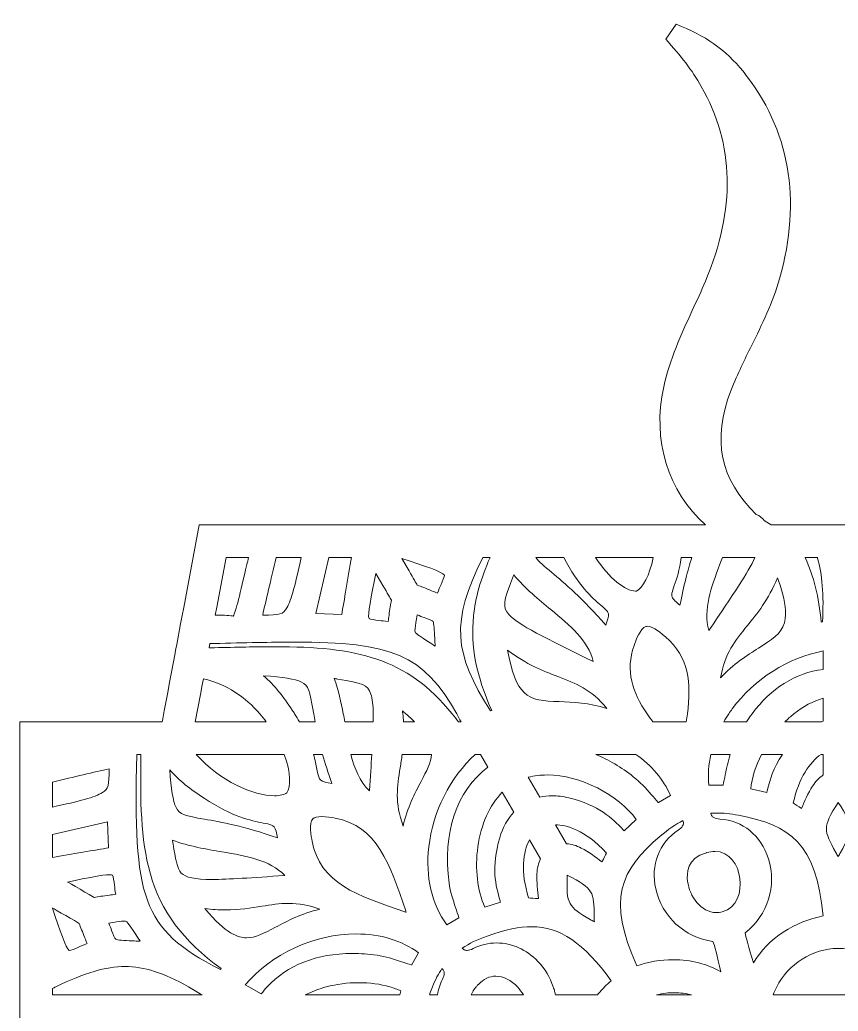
# Model space of a CAD drawing. Extents: x 80 to 1066, y -1043 to 43.
# Drawn here: x 744.9 to 904.4, y -150.4 to 42.8 of the extents above; entities that cross this region are included whole.
import ezdxf

# ---------------------------------------------------------------- set-up
doc = ezdxf.new("R2010")
doc.units = 0
doc.header["$MEASUREMENT"] = 0
doc.layers.add('Layer 1', color=7, linetype='Continuous', lineweight=0)

msp = doc.modelspace()

# ---------------------------------------------------------------- linework, layer by layer
at = {"layer": 'Layer 1'}
for points, knots in [([(1037.64, -94), (1037.64, -94), (1037.41, -92.59), (1037.41, -92.59), (1037.41, -92.59), (1036.56, -87.61), (1036.56, -87.61), (1036.56, -87.61), (1036.43, -86.88), (1036.43, -86.88), (1036.43, -86.88), (1035.02, -78.65), (1035.02, -78.65), (1035.02, -78.65), (1034.97, -78.35), (1034.97, -78.35), (1034.97, -78.35), (1034.37, -74.86), (1034.37, -74.86), (1034.37, -74.86), (1034.1, -73.29), (1034.1, -73.29), (1034.1, -73.29), (1034.1, -73.27), (1034.1, -73.27), (1034.1, -73.27), (1033.83, -71.7), (1033.83, -71.7), (1033.83, -71.7), (1031.07, -55.62), (1031.07, -55.62), (1031.07, -55.62), (938.54, -55.62), (938.54, -55.62), (931.26, -50.6), (929.44, -44.43), (929, -41.81), (928.95, -41.4), (928.9, -41.01), (928.85, -40.61), (928.85, -40.61), (928.85, -40.55), (928.85, -40.55), (928.7, -39.42), (928.54, -38.15), (928.68, -36.99), (929.2, -33.3), (930.32, -29.68), (932.12, -25.92), (932.89, -24.28), (933.68, -22.65), (934.46, -21.02), (935.26, -19.36), (936.06, -17.71), (936.85, -16.04), (943.64, -1.61), (944.02, 12.25), (937.97, 25.18), (934.38, 32.86), (928.56, 38.44), (920.67, 41.76), (920.67, 41.76), (918.1, 42.84), (918.1, 42.84), (918.1, 42.84), (918.14, 40.05), (918.14, 40.05), (918.16, 38.49), (919.03, 37.7), (919.5, 37.26), (919.56, 37.21), (919.62, 37.16), (919.67, 37.11), (929.55, 25.75), (932.25, 13), (927.93, -1.88), (926.79, -5.8), (925, -9.62), (923.29, -13.3), (922.3, -15.41), (921.28, -17.59), (920.37, -19.8), (917.8, -26.07), (915.23, -34.44), (918.1, -43.57), (919.66, -48.57), (922.19, -52.61), (925.63, -55.62), (925.63, -55.62), (891.38, -55.62), (891.38, -55.62), (891.38, -55.62), (890.22, -54.89), (890.22, -54.89), (890.17, -54.85), (890.12, -54.83), (890.07, -54.79), (889.67, -54.32), (889.17, -53.85), (888.48, -53.55), (881.42, -46.8), (879.8, -38.92), (883.53, -29.47), (884.24, -27.68), (884.9, -26.15), (885.55, -24.77), (886.2, -23.4), (886.86, -22.05), (887.54, -20.68), (889.59, -16.54), (891.7, -12.25), (893.01, -7.64), (897.39, 7.87), (895, 21.48), (885.89, 32.8), (882.56, 36.94), (878.42, 39.86), (872.87, 41.97), (872.87, 41.97), (870.86, 39.06), (870.86, 39.06), (873.72, 35.81), (875.98, 33.01), (877.75, 29.87), (884.21, 18.45), (884.48, 6.04), (878.57, -8.07), (877.77, -10), (876.87, -11.95), (875.99, -13.84), (873.82, -18.53), (871.58, -23.39), (870.43, -28.69), (868.13, -39.13), (871.24, -49.1), (878.6, -55.62), (878.6, -55.62), (779.85, -55.62), (779.85, -55.62), (779.85, -55.62), (776.82, -71.69), (776.82, -71.69), (776.82, -71.69), (776.53, -73.26), (776.53, -73.26), (776.53, -73.26), (776.52, -73.28), (776.52, -73.28), (776.52, -73.28), (776.23, -74.86), (776.23, -74.86), (776.23, -74.86), (775.47, -78.89), (775.47, -78.89), (775.47, -78.89), (775.31, -79.73), (775.31, -79.73), (775.31, -79.73), (775.17, -80.46), (775.17, -80.46), (775.17, -80.46), (775.14, -80.6), (775.14, -80.6), (775.14, -80.6), (774, -86.68), (774, -86.68), (774, -86.68), (773.71, -88.25), (773.71, -88.25), (773.71, -88.25), (773.03, -91.84), (773.03, -91.84), (773.03, -91.84), (772.73, -93.41), (772.73, -93.41), (772.73, -93.41), (772.73, -93.43), (772.73, -93.43), (772.73, -93.43), (772.62, -94), (772.62, -94), (772.62, -94), (744.87, -94), (744.87, -94), (744.87, -94), (744.87, -153.55), (744.87, -153.55), (744.87, -153.55), (770.08, -153.55), (770.08, -153.55), (770.08, -153.55), (782.66, -292.7), (782.66, -292.7), (782.66, -292.7), (788.84, -361.13), (788.84, -361.13), (788.84, -361.13), (799.67, -480.93), (799.67, -480.93), (799.67, -480.93), (1009.41, -480.93), (1009.41, -480.93), (1009.41, -480.93), (1020.46, -361.13), (1020.46, -361.13), (1020.46, -361.13), (1020.47, -361.13), (1020.47, -361.13), (1020.47, -361.13), (1029.65, -261.88), (1029.65, -261.88), (1029.65, -261.88), (1031.75, -239.09), (1031.75, -239.09), (1031.75, -239.09), (1039.64, -153.55), (1039.64, -153.55), (1039.64, -153.55), (1065.95, -153.55), (1065.95, -153.55), (1065.95, -153.55), (1065.95, -94), (1065.95, -94), (1065.95, -94), (1037.64, -94), (1037.64, -94)], [0, 0, 0, 0, 1, 1, 1, 2, 2, 2, 3, 3, 3, 4, 4, 4, 5, 5, 5, 6, 6, 6, 7, 7, 7, 8, 8, 8, 9, 9, 9, 10, 10, 10, 11, 11, 11, 12, 12, 12, 13, 13, 13, 14, 14, 14, 15, 15, 15, 16, 16, 16, 17, 17, 17, 18, 18, 18, 19, 19, 19, 20, 20, 20, 21, 21, 21, 22, 22, 22, 23, 23, 23, 24, 24, 24, 25, 25, 25, 26, 26, 26, 27, 27, 27, 28, 28, 28, 29, 29, 29, 30, 30, 30, 31, 31, 31, 32, 32, 32, 33, 33, 33, 34, 34, 34, 35, 35, 35, 36, 36, 36, 37, 37, 37, 38, 38, 38, 39, 39, 39, 40, 40, 40, 41, 41, 41, 42, 42, 42, 43, 43, 43, 44, 44, 44, 45, 45, 45, 46, 46, 46, 47, 47, 47, 48, 48, 48, 49, 49, 49, 50, 50, 50, 51, 51, 51, 52, 52, 52, 53, 53, 53, 54, 54, 54, 55, 55, 55, 56, 56, 56, 57, 57, 57, 58, 58, 58, 59, 59, 59, 60, 60, 60, 61, 61, 61, 62, 62, 62, 63, 63, 63, 64, 64, 64, 65, 65, 65, 66, 66, 66, 67, 67, 67, 68, 68, 68, 69, 69, 69, 70, 70, 70, 71, 71, 71, 72, 72, 72, 73, 73, 73, 74, 74, 74, 75, 75, 75, 75]), ([(782.99, -73.2), (782.99, -73.2), (783.29, -71.63), (783.29, -71.63), (783.29, -71.63), (785.11, -61.96), (785.11, -61.96), (785.11, -61.96), (789.46, -61.96), (789.46, -61.96), (789.35, -62.43), (789.25, -62.89), (789.14, -63.33), (787.82, -68.98), (787, -72.53), (786.47, -73.39), (786.35, -73.37), (786.17, -73.35), (786, -73.33), (785.54, -73.27), (784.98, -73.2), (784.27, -73.2), (784.27, -73.2), (784.02, -73.2), (784.02, -73.2), (783.69, -73.21), (783.35, -73.21), (782.99, -73.21), (782.99, -73.21), (782.99, -73.2), (782.99, -73.2)], [0, 0, 0, 0, 1, 1, 1, 2, 2, 2, 3, 3, 3, 4, 4, 4, 5, 5, 5, 6, 6, 6, 7, 7, 7, 8, 8, 8, 9, 9, 9, 10, 10, 10, 10]), ([(794.86, -61.96), (794.86, -61.96), (799.72, -61.96), (799.72, -61.96), (798.62, -67.12), (797.85, -70.21), (796.96, -71.75), (796.21, -73.07), (795.6, -73.18), (792.23, -73.2), (792.85, -70.43), (793.79, -66.42), (794.86, -61.96)], [0, 0, 0, 0, 1, 1, 1, 2, 2, 2, 3, 3, 3, 4, 4, 4, 4]), ([(805.12, -61.96), (805.12, -61.96), (809.53, -61.96), (809.53, -61.96), (808.95, -65.44), (808.06, -70.69), (807.64, -73.06), (807.64, -73.06), (802.59, -72.89), (802.59, -72.89), (802.59, -72.89), (805.12, -61.96), (805.12, -61.96)], [0, 0, 0, 0, 1, 1, 1, 2, 2, 2, 3, 3, 3, 4, 4, 4, 4]), ([(827.66, -65.38), (827.66, -65.68), (827.3, -66.54), (827, -67.24), (826.79, -67.72), (826.55, -68.28), (826.31, -68.91), (825.9, -68.75), (825.53, -68.59), (825.17, -68.45), (824.03, -67.98), (823.13, -67.6), (822.37, -67.36), (822.12, -66.93), (821.65, -66.12), (820.76, -64.55), (820.76, -64.55), (819.36, -62.15), (819.36, -62.15), (823.78, -63.6), (827.19, -64.73), (827.66, -65.38)], [0, 0, 0, 0, 1, 1, 1, 2, 2, 2, 3, 3, 3, 4, 4, 4, 5, 5, 5, 6, 6, 6, 7, 7, 7, 7]), ([(835.15, -61.96), (835.15, -61.96), (836.56, -61.96), (836.56, -61.96), (834.71, -66.2), (833.7, -69.83), (833.33, -73.4), (832.74, -79.19), (833.87, -85.07), (836.89, -91.76), (836.89, -91.76), (836.65, -91.83), (836.65, -91.83), (829.47, -80.67), (828.86, -74.45), (835.15, -61.96)], [0, 0, 0, 0, 1, 1, 1, 2, 2, 2, 3, 3, 3, 4, 4, 4, 5, 5, 5, 5]), ([(850.92, -61.96), (853.79, -67.46), (856.41, -69.74), (858.17, -71.27), (859.22, -72.19), (859.6, -72.55), (859.65, -72.97), (859.7, -73.46), (859.47, -74.26), (859.11, -75.15), (854.62, -69.9), (851.06, -66.93), (848.61, -64.9), (847.15, -63.68), (846.07, -62.78), (845.48, -61.96), (845.48, -61.96), (850.92, -61.96), (850.92, -61.96)], [0, 0, 0, 0, 1, 1, 1, 2, 2, 2, 3, 3, 3, 4, 4, 4, 5, 5, 5, 6, 6, 6, 6]), ([(868.35, -61.96), (867.71, -65.49), (866.34, -67.91), (865.1, -68.49), (865.04, -68.49), (864.98, -68.5), (864.92, -68.5), (863.01, -68.5), (859.76, -66.05), (857.14, -61.96), (857.14, -61.96), (868.35, -61.96), (868.35, -61.96)], [0, 0, 0, 0, 1, 1, 1, 2, 2, 2, 3, 3, 3, 4, 4, 4, 4]), ([(872.49, -67.43), (872.93, -66.12), (873.52, -64.43), (873.85, -61.96), (873.85, -61.96), (875.9, -61.96), (875.9, -61.96), (875.12, -64.42), (874.31, -67.47), (873.6, -71.26), (872.85, -70.67), (872.25, -70.09), (872.05, -69.65), (871.89, -69.26), (872.03, -68.76), (872.49, -67.43)], [0, 0, 0, 0, 1, 1, 1, 2, 2, 2, 3, 3, 3, 4, 4, 4, 5, 5, 5, 5]), ([(881.37, -63.29), (881.53, -62.85), (881.7, -62.41), (881.86, -61.96), (881.86, -61.96), (888.22, -61.96), (888.22, -61.96), (886.9, -64.84), (883.92, -69.24), (879.25, -76.16), (879.25, -76.16), (879.23, -76.19), (879.23, -76.19), (878.1, -72.04), (879.64, -67.93), (881.37, -63.29)], [0, 0, 0, 0, 1, 1, 1, 2, 2, 2, 3, 3, 3, 4, 4, 4, 5, 5, 5, 5]), ([(900.37, -61.96), (900.37, -61.98), (900.38, -62), (900.39, -62.03), (901.36, -65.25), (901.65, -69.18), (901.4, -74.48), (901.4, -74.48), (901.15, -74.54), (901.15, -74.54), (900.67, -69.7), (899.66, -65.59), (898.01, -61.98), (898.01, -61.97), (898.01, -61.97), (898.01, -61.96), (898.01, -61.96), (900.37, -61.96), (900.37, -61.96)], [0, 0, 0, 0, 1, 1, 1, 2, 2, 2, 3, 3, 3, 4, 4, 4, 5, 5, 5, 6, 6, 6, 6]), ([(814.31, -65.06), (814.31, -65.06), (815.65, -67.39), (815.65, -67.39), (816.59, -69.01), (817.07, -69.84), (817.32, -70.27), (817.16, -71.05), (817.02, -72.02), (816.86, -73.25), (816.81, -73.63), (816.75, -74.03), (816.7, -74.46), (816.02, -74.36), (815.42, -74.29), (814.9, -74.22), (814.15, -74.13), (813.22, -74.02), (812.96, -73.87), (812.64, -73.14), (813.35, -69.61), (814.31, -65.06)], [0, 0, 0, 0, 1, 1, 1, 2, 2, 2, 3, 3, 3, 4, 4, 4, 5, 5, 5, 6, 6, 6, 7, 7, 7, 7]), ([(840.92, -65.98), (841, -65.76), (841.09, -65.55), (841.17, -65.33), (843.42, -68.01), (846.04, -70.18), (848.39, -72.12), (852.22, -75.28), (855.61, -78.08), (856.7, -82.22), (856.7, -82.22), (856.65, -82.2), (856.65, -82.2), (847.25, -77.62), (842.07, -75.1), (840.22, -73.05), (838.92, -71.64), (839.18, -70.53), (840.92, -65.98)], [0, 0, 0, 0, 1, 1, 1, 2, 2, 2, 3, 3, 3, 4, 4, 4, 5, 5, 5, 6, 6, 6, 6]), ([(892.61, -65.92), (894.08, -69.93), (894.51, -72.77), (893.96, -74.7), (893.36, -76.83), (891.48, -78.01), (888.88, -79.65), (886.64, -81.06), (884.02, -82.71), (881.5, -85.43), (882.34, -80.64), (884.33, -78.19), (886.69, -75.29), (888.65, -72.88), (890.81, -70.23), (892.61, -65.92)], [0, 0, 0, 0, 1, 1, 1, 2, 2, 2, 3, 3, 3, 4, 4, 4, 5, 5, 5, 5]), ([(825.87, -79.25), (825.39, -78.93), (824.95, -78.65), (824.56, -78.4), (823.21, -77.52), (822.14, -76.83), (821.94, -76.48), (821.84, -76.31), (821.97, -75.49), (822.11, -74.62), (822.17, -74.21), (822.25, -73.71), (822.34, -73.13), (822.88, -73.35), (823.35, -73.53), (823.74, -73.68), (824.56, -73.99), (825.33, -74.29), (825.44, -74.46), (825.63, -74.81), (825.7, -76.08), (825.79, -77.69), (825.81, -78.16), (825.84, -78.68), (825.87, -79.25)], [0, 0, 0, 0, 1, 1, 1, 2, 2, 2, 3, 3, 3, 4, 4, 4, 5, 5, 5, 6, 6, 6, 7, 7, 7, 8, 8, 8, 8]), ([(875.03, -92.43), (874.95, -92.94), (874.88, -93.46), (874.79, -94), (874.79, -94), (868.32, -94), (868.32, -94), (867.91, -93.47), (867.53, -92.94), (867.18, -92.43), (864.29, -88.21), (862.91, -84.07), (864.65, -79.09), (864.94, -78.25), (865.83, -75.71), (866.94, -75.4), (867.02, -75.38), (867.1, -75.37), (867.2, -75.37), (868.37, -75.37), (870.12, -76.88), (870.78, -77.45), (875.33, -81.37), (875.82, -86.37), (875.03, -92.43)], [0, 0, 0, 0, 1, 1, 1, 2, 2, 2, 3, 3, 3, 4, 4, 4, 5, 5, 5, 6, 6, 6, 7, 7, 7, 8, 8, 8, 8]), ([(781.95, -78.74), (782.23, -78.73), (782.5, -78.73), (782.77, -78.72), (788.74, -78.58), (793.9, -78.46), (798.37, -78.46), (817.45, -78.46), (823.54, -80.78), (830.06, -92.43), (830.34, -92.93), (830.63, -93.45), (830.91, -94), (830.91, -94), (830.41, -94), (830.41, -94), (830, -93.45), (829.59, -92.93), (829.18, -92.43), (820.22, -81.42), (810.42, -79.35), (794.57, -79.35), (790.99, -79.35), (787.03, -79.45), (782.85, -79.55), (782.5, -79.56), (782.15, -79.57), (781.79, -79.58), (781.79, -79.58), (781.95, -78.74), (781.95, -78.74)], [0, 0, 0, 0, 1, 1, 1, 2, 2, 2, 3, 3, 3, 4, 4, 4, 5, 5, 5, 6, 6, 6, 7, 7, 7, 8, 8, 8, 9, 9, 9, 10, 10, 10, 10]), ([(850.07, -90.04), (847, -89.93), (844.78, -89.84), (843.2, -88.3), (841.76, -86.9), (840.71, -84.24), (839.98, -80.02), (843.7, -82.85), (846.9, -84.07), (849.8, -85.18), (853.29, -86.51), (856.23, -87.64), (859.36, -91.37), (855.81, -90.27), (852.73, -90.15), (850.07, -90.04)], [0, 0, 0, 0, 1, 1, 1, 2, 2, 2, 3, 3, 3, 4, 4, 4, 5, 5, 5, 5]), ([(901.53, -83.76), (896.12, -84.44), (891.33, -87.47), (887.65, -92.43), (887.28, -92.93), (886.91, -93.45), (886.57, -94), (886.57, -94), (882.12, -94), (882.12, -94), (882.42, -93.46), (882.75, -92.94), (883.1, -92.43), (883.32, -92.1), (883.56, -91.78), (883.79, -91.45), (888.1, -85.63), (894.76, -81.43), (901.53, -80.18), (901.53, -80.18), (901.53, -83.76), (901.53, -83.76)], [0, 0, 0, 0, 1, 1, 1, 2, 2, 2, 3, 3, 3, 4, 4, 4, 5, 5, 5, 6, 6, 6, 7, 7, 7, 7]), ([(799.39, -94), (799.1, -93.48), (798.79, -92.97), (798.45, -92.43), (798.3, -92.18), (798.14, -91.95), (797.99, -91.7), (796.24, -89.06), (794.54, -86.84), (792.41, -85.01), (796.17, -85.29), (798.51, -85.61), (799.8, -86.24), (801.17, -86.91), (801.42, -88.02), (802.06, -91.78), (802.1, -91.98), (802.13, -92.2), (802.17, -92.43), (802.26, -92.91), (802.35, -93.44), (802.46, -94), (802.46, -94), (799.39, -94), (799.39, -94)], [0, 0, 0, 0, 1, 1, 1, 2, 2, 2, 3, 3, 3, 4, 4, 4, 5, 5, 5, 6, 6, 6, 7, 7, 7, 8, 8, 8, 8]), ([(780.08, -88.66), (780.08, -88.66), (780.37, -87.15), (780.37, -87.15), (780.37, -87.15), (780.37, -87.1), (780.37, -87.1), (780.37, -87.1), (780.66, -85.58), (780.66, -85.58), (785.19, -86.61), (788.9, -89.25), (791.67, -92.43), (792.12, -92.93), (792.54, -93.46), (792.93, -94), (792.93, -94), (779.07, -94), (779.07, -94), (779.07, -94), (780.08, -88.66), (780.08, -88.66)], [0, 0, 0, 0, 1, 1, 1, 2, 2, 2, 3, 3, 3, 4, 4, 4, 5, 5, 5, 6, 6, 6, 7, 7, 7, 7]), ([(808.23, -94), (808.14, -93.48), (808.05, -92.95), (807.95, -92.43), (807.53, -90.19), (807.01, -87.85), (806.17, -85.54), (806.4, -85.58), (806.63, -85.61), (806.84, -85.65), (811.66, -86.42), (812.74, -86.75), (813.33, -88.58), (813.62, -89.48), (813.76, -90.74), (813.8, -92.43), (813.8, -92.91), (813.8, -93.43), (813.8, -94), (813.8, -94), (808.23, -94), (808.23, -94)], [0, 0, 0, 0, 1, 1, 1, 2, 2, 2, 3, 3, 3, 4, 4, 4, 5, 5, 5, 6, 6, 6, 7, 7, 7, 7]), ([(901.18, -94), (901.18, -94), (894.05, -94), (894.05, -94), (894.62, -93.43), (895.21, -92.9), (895.81, -92.43), (897.63, -90.97), (899.58, -89.94), (901.53, -89.4), (901.53, -89.4), (901.53, -93.89), (901.53, -93.89), (901.41, -93.92), (901.29, -93.95), (901.18, -94)], [0, 0, 0, 0, 1, 1, 1, 2, 2, 2, 3, 3, 3, 4, 4, 4, 5, 5, 5, 5]), ([(819.48, -91.86), (819.71, -92.05), (819.93, -92.24), (820.14, -92.43), (820.77, -92.97), (821.33, -93.48), (821.84, -94), (821.84, -94), (819.68, -94), (819.68, -94), (819.65, -93.48), (819.61, -92.96), (819.54, -92.43), (819.53, -92.24), (819.51, -92.05), (819.48, -91.86)], [0, 0, 0, 0, 1, 1, 1, 2, 2, 2, 3, 3, 3, 4, 4, 4, 5, 5, 5, 5]), ([(767.67, -100.33), (767.67, -100.33), (768.49, -100.33), (768.49, -100.33), (768.32, -109.19), (768.45, -116.95), (770.27, -123.45), (772.35, -130.9), (776.66, -136.71), (784.15, -142.09), (784.15, -142.09), (783.97, -142.28), (783.97, -142.28), (768.3, -134.22), (767.11, -128.26), (767.67, -100.33)], [0, 0, 0, 0, 1, 1, 1, 2, 2, 2, 3, 3, 3, 4, 4, 4, 5, 5, 5, 5]), ([(796.42, -100.33), (797.76, -103.91), (797.74, -106.71), (796.94, -107.83), (796.43, -108.19), (795.59, -108.39), (794.54, -108.39), (790.45, -108.39), (783.86, -105.57), (779.28, -100.33), (779.28, -100.33), (796.42, -100.33), (796.42, -100.33)], [0, 0, 0, 0, 1, 1, 1, 2, 2, 2, 3, 3, 3, 4, 4, 4, 4]), ([(803.54, -105.37), (803.2, -105.11), (803.08, -104.61), (802.81, -103.23), (802.65, -102.42), (802.46, -101.47), (802.14, -100.33), (802.14, -100.33), (803.91, -100.33), (803.91, -100.33), (804.38, -102.04), (804.96, -103.91), (805.69, -105.99), (804.75, -105.85), (803.94, -105.66), (803.54, -105.37)], [0, 0, 0, 0, 1, 1, 1, 2, 2, 2, 3, 3, 3, 4, 4, 4, 5, 5, 5, 5]), ([(813.51, -100.33), (813.38, -102.4), (813.22, -104.74), (813.03, -107.39), (813.03, -107.39), (813.03, -107.44), (813.03, -107.44), (811.1, -105.53), (810.11, -103.1), (809.43, -100.33), (809.43, -100.33), (813.51, -100.33), (813.51, -100.33)], [0, 0, 0, 0, 1, 1, 1, 2, 2, 2, 3, 3, 3, 4, 4, 4, 4]), ([(819.62, -114.3), (817.94, -109.73), (818.45, -106.63), (819.04, -102.93), (819.17, -102.1), (819.31, -101.24), (819.43, -100.33), (819.43, -100.33), (825.17, -100.33), (825.17, -100.33), (825.05, -101.93), (824.2, -103.55), (823.11, -105.61), (821.88, -107.96), (820.44, -110.7), (819.62, -114.3)], [0, 0, 0, 0, 1, 1, 1, 2, 2, 2, 3, 3, 3, 4, 4, 4, 5, 5, 5, 5]), ([(828.58, -125.43), (828.8, -127.1), (829.34, -128.68), (829.85, -130.21), (830.08, -130.88), (830.29, -131.52), (830.48, -132.15), (830.48, -132.15), (830.48, -132.17), (830.48, -132.17), (830.48, -132.17), (828.12, -133.53), (828.12, -133.53), (825.19, -129.54), (823.94, -124.21), (824.61, -118.38), (825.4, -111.49), (828.8, -104.81), (833.67, -100.33), (833.67, -100.33), (834.67, -100.33), (834.67, -100.33), (834.67, -100.33), (836.13, -102.85), (836.13, -102.85), (829.99, -107.5), (827.24, -115.63), (828.58, -125.43)], [0, 0, 0, 0, 1, 1, 1, 2, 2, 2, 3, 3, 3, 4, 4, 4, 5, 5, 5, 6, 6, 6, 7, 7, 7, 8, 8, 8, 9, 9, 9, 9]), ([(869.39, -109.71), (869.39, -109.7), (869.38, -109.7), (869.37, -109.7), (868.92, -109.21), (868.48, -108.71), (868.01, -108.18), (866.94, -106.97), (865.85, -105.72), (864.5, -104.68), (862.1, -102.82), (859.64, -101.37), (857.17, -100.33), (857.17, -100.33), (865.02, -100.33), (865.02, -100.33), (868.02, -102.48), (870.38, -105.21), (871.75, -108.34), (871.75, -108.34), (869.39, -109.71), (869.39, -109.71)], [0, 0, 0, 0, 1, 1, 1, 2, 2, 2, 3, 3, 3, 4, 4, 4, 5, 5, 5, 6, 6, 6, 7, 7, 7, 7]), ([(879.25, -106.34), (879.04, -104.36), (879.16, -102.35), (879.61, -100.33), (879.61, -100.33), (883.4, -100.33), (883.4, -100.33), (882.95, -101.66), (882.68, -103.01), (882.42, -104.31), (882.28, -105.01), (882.14, -105.67), (881.99, -106.31), (881.99, -106.31), (881.99, -106.34), (881.99, -106.34), (881.99, -106.34), (879.25, -106.34), (879.25, -106.34)], [0, 0, 0, 0, 1, 1, 1, 2, 2, 2, 3, 3, 3, 4, 4, 4, 5, 5, 5, 6, 6, 6, 6]), ([(887.39, -107.06), (887.6, -104.94), (888.34, -102.6), (889.48, -100.33), (889.48, -100.33), (893.6, -100.33), (893.6, -100.33), (891.73, -103.01), (891.14, -105.35), (890.59, -107.48), (890.57, -107.58), (890.54, -107.67), (890.52, -107.75), (890.52, -107.75), (887.39, -107.06), (887.39, -107.06)], [0, 0, 0, 0, 1, 1, 1, 2, 2, 2, 3, 3, 3, 4, 4, 4, 5, 5, 5, 5]), ([(901.53, -100.33), (901.53, -100.33), (901.53, -104.34), (901.53, -104.34), (900.73, -104.87), (900.02, -105.61), (899.45, -106.52), (898.56, -107.91), (897.92, -109.4), (897.31, -110.86), (896.63, -110.43), (896.05, -110.06), (895.69, -109.81), (896.76, -104.87), (898.91, -101.86), (901.1, -100.33), (901.1, -100.33), (901.53, -100.33), (901.53, -100.33)], [0, 0, 0, 0, 1, 1, 1, 2, 2, 2, 3, 3, 3, 4, 4, 4, 5, 5, 5, 6, 6, 6, 6]), ([(751.21, -105.73), (751.24, -105.72), (751.25, -105.72), (751.27, -105.72), (755.41, -104.72), (759.41, -103.78), (762.29, -103.14), (762.29, -106.39), (762.18, -107.04), (760.99, -107.78), (759.53, -108.7), (756.4, -109.48), (751.27, -110.59), (751.25, -110.59), (751.24, -110.59), (751.21, -110.59), (751.21, -110.59), (751.21, -105.73), (751.21, -105.73)], [0, 0, 0, 0, 1, 1, 1, 2, 2, 2, 3, 3, 3, 4, 4, 4, 5, 5, 5, 6, 6, 6, 6]), ([(780.8, -108.89), (786.38, -112.55), (789.95, -113.24), (792.33, -113.71), (793.71, -113.98), (794.2, -114.11), (794.46, -114.45), (794.75, -114.84), (794.95, -115.65), (795.09, -116.6), (788.57, -114.3), (784.01, -113.51), (780.87, -112.97), (777.12, -112.32), (776.01, -112.07), (775.33, -110.7), (774.71, -109.42), (774.39, -107.07), (774.1, -103.32), (775.93, -105.44), (778.15, -107.15), (780.8, -108.89)], [0, 0, 0, 0, 1, 1, 1, 2, 2, 2, 3, 3, 3, 4, 4, 4, 5, 5, 5, 6, 6, 6, 7, 7, 7, 7]), ([(851.91, -108.81), (850.79, -108.54), (849.71, -108.41), (848.71, -108.41), (847.85, -108.41), (847.03, -108.51), (846.24, -108.7), (846.24, -108.7), (843.99, -104.8), (843.99, -104.8), (845.15, -104.5), (846.39, -104.35), (847.69, -104.35), (854.11, -104.35), (861.59, -108.16), (865.07, -113.04), (865.07, -113.04), (862.7, -115.21), (862.7, -115.21), (862.63, -115.14), (862.58, -115.08), (862.51, -115.01), (860.33, -112.78), (857.87, -110.25), (851.91, -108.81)], [0, 0, 0, 0, 1, 1, 1, 2, 2, 2, 3, 3, 3, 4, 4, 4, 5, 5, 5, 6, 6, 6, 7, 7, 7, 8, 8, 8, 8]), ([(841.19, -111.62), (839.96, -112.88), (839.06, -114.52), (838.45, -116.59), (836.72, -122.46), (837.68, -125.86), (838.51, -128.86), (838.54, -128.95), (838.57, -129.04), (838.59, -129.13), (838.59, -129.13), (835.53, -130.09), (835.53, -130.09), (834.1, -126.93), (833.59, -122.56), (834.18, -118.35), (834.78, -113.99), (836.49, -110.22), (838.94, -107.72), (838.94, -107.72), (841.19, -111.62), (841.19, -111.62)], [0, 0, 0, 0, 1, 1, 1, 2, 2, 2, 3, 3, 3, 4, 4, 4, 5, 5, 5, 6, 6, 6, 7, 7, 7, 7]), ([(904.45, -109.71), (907.57, -114.62), (907.31, -115.08), (904.9, -119.43), (904.75, -119.69), (904.6, -119.97), (904.45, -120.25), (904.29, -119.97), (904.13, -119.69), (903.99, -119.43), (901.58, -115.08), (901.32, -114.62), (904.45, -109.71)], [0, 0, 0, 0, 1, 1, 1, 2, 2, 2, 3, 3, 3, 4, 4, 4, 4]), ([(887.93, -140.99), (887.01, -137.95), (886.38, -135.85), (886.32, -135.12), (890.73, -131.62), (892.51, -125.95), (890.85, -120.66), (889.43, -116.14), (885.8, -113.19), (881.35, -112.94), (880.89, -112.91), (880.5, -112.81), (880.17, -112.65), (880.01, -112.56), (879.9, -112.48), (879.84, -112.39), (879.73, -112.23), (879.66, -112.03), (879.61, -111.8), (879.96, -111.77), (880.34, -111.76), (880.72, -111.76), (882.01, -111.76), (883.41, -111.9), (885, -112.2), (895.01, -114.08), (900.13, -117.56), (901.53, -131.82), (896.2, -132.81), (890.64, -136.2), (887.93, -140.99)], [0, 0, 0, 0, 1, 1, 1, 2, 2, 2, 3, 3, 3, 4, 4, 4, 5, 5, 5, 6, 6, 6, 7, 7, 7, 8, 8, 8, 9, 9, 9, 10, 10, 10, 10]), ([(751.21, -115.99), (751.21, -115.99), (751.27, -115.98), (751.27, -115.98), (751.27, -115.98), (761.99, -113.49), (761.99, -113.49), (761.99, -113.49), (762.16, -118.54), (762.16, -118.54), (759.82, -118.96), (754.74, -119.82), (751.27, -120.4), (751.25, -120.41), (751.23, -120.41), (751.21, -120.41), (751.21, -120.41), (751.21, -115.99), (751.21, -115.99)], [0, 0, 0, 0, 1, 1, 1, 2, 2, 2, 3, 3, 3, 4, 4, 4, 5, 5, 5, 6, 6, 6, 6]), ([(806.34, -112.76), (814.56, -114.31), (817.01, -121.61), (820.11, -130.84), (820.14, -130.92), (820.17, -131.01), (820.19, -131.1), (820.11, -131.07), (820.03, -131.04), (819.94, -131.01), (810.7, -127.91), (803.41, -125.45), (801.86, -117.24), (801.69, -116.37), (801.19, -113.72), (801.99, -112.91), (802.3, -112.61), (802.9, -112.46), (803.76, -112.46), (804.62, -112.46), (805.6, -112.62), (806.34, -112.76)], [0, 0, 0, 0, 1, 1, 1, 2, 2, 2, 3, 3, 3, 4, 4, 4, 5, 5, 5, 6, 6, 6, 7, 7, 7, 7]), ([(868.87, -126.54), (870.08, -131.96), (874.46, -135.98), (880.03, -136.8), (880.34, -137.47), (880.85, -139.61), (881.58, -142.73), (879, -141.21), (875.77, -140.36), (872.27, -140.36), (869.82, -140.36), (867.4, -140.77), (865.2, -141.56), (859.28, -128.51), (861.98, -122.93), (869.71, -116.3), (871.29, -114.95), (872.73, -113.95), (874.18, -113.24), (874.25, -113.48), (874.29, -113.69), (874.27, -113.88), (874.27, -113.98), (874.22, -114.11), (874.11, -114.27), (873.92, -114.57), (873.62, -114.86), (873.24, -115.11), (869.51, -117.55), (867.84, -121.93), (868.87, -126.54)], [0, 0, 0, 0, 1, 1, 1, 2, 2, 2, 3, 3, 3, 4, 4, 4, 5, 5, 5, 6, 6, 6, 7, 7, 7, 8, 8, 8, 9, 9, 9, 10, 10, 10, 10]), ([(854.36, -118.6), (853.4, -118.09), (852.43, -117.82), (851.47, -117.76), (851.47, -117.76), (849.33, -114.05), (849.33, -114.05), (851.33, -114.1), (855.05, -114.94), (859.25, -119.57), (859.07, -119.97), (858.76, -120.57), (858.38, -121.29), (857.12, -120.34), (855.82, -119.36), (854.36, -118.6)], [0, 0, 0, 0, 1, 1, 1, 2, 2, 2, 3, 3, 3, 4, 4, 4, 5, 5, 5, 5]), ([(776.36, -123.47), (775.51, -122.56), (775.21, -120.64), (774.75, -117.75), (774.71, -117.53), (774.68, -117.3), (774.63, -117.06), (777.93, -118.26), (781.27, -118.83), (784.29, -119.33), (789.18, -120.16), (793.52, -120.88), (796.53, -123.93), (796.53, -123.93), (796.48, -123.94), (796.48, -123.94), (790.14, -124.38), (785.55, -124.71), (782.36, -124.71), (778.96, -124.71), (777.18, -124.34), (776.36, -123.47)], [0, 0, 0, 0, 1, 1, 1, 2, 2, 2, 3, 3, 3, 4, 4, 4, 5, 5, 5, 6, 6, 6, 7, 7, 7, 7]), ([(844.28, -116.96), (844.28, -116.96), (846.42, -120.68), (846.42, -120.68), (845.99, -121.53), (845.74, -122.52), (845.7, -123.6), (845.63, -125.24), (845.82, -126.86), (846.02, -128.43), (845.21, -128.39), (844.53, -128.36), (844.09, -128.32), (842.45, -123.19), (842.96, -119.36), (844.28, -116.96)], [0, 0, 0, 0, 1, 1, 1, 2, 2, 2, 3, 3, 3, 4, 4, 4, 5, 5, 5, 5]), ([(878.74, -119.5), (878.74, -119.5), (878.78, -119.49), (878.78, -119.49), (879.35, -119.33), (879.9, -119.24), (880.41, -119.24), (883.29, -119.24), (884.94, -121.88), (885.28, -124.5), (885.64, -127.18), (884.71, -130.23), (881.85, -131), (881.46, -131.11), (881.07, -131.16), (880.69, -131.16), (877.68, -131.16), (875.44, -127.99), (875.07, -125.05), (874.9, -123.7), (874.92, -120.46), (878.74, -119.5)], [0, 0, 0, 0, 1, 1, 1, 2, 2, 2, 3, 3, 3, 4, 4, 4, 5, 5, 5, 6, 6, 6, 7, 7, 7, 7]), ([(762.97, -123.87), (763.12, -124.13), (763.23, -125.05), (763.32, -125.8), (763.38, -126.33), (763.45, -126.93), (763.56, -127.59), (763.13, -127.66), (762.72, -127.71), (762.34, -127.76), (761.12, -127.93), (760.15, -128.06), (759.37, -128.22), (758.96, -127.98), (754.17, -125.21), (754.17, -125.21), (758.36, -124.33), (760.96, -123.8), (762.33, -123.8), (762.73, -123.8), (762.91, -123.85), (762.97, -123.87)], [0, 0, 0, 0, 1, 1, 1, 2, 2, 2, 3, 3, 3, 4, 4, 4, 5, 5, 5, 6, 6, 6, 7, 7, 7, 7]), ([(856.9, -133), (856.62, -132.82), (856.35, -132.66), (856.09, -132.51), (851.83, -129.95), (851.37, -129.67), (851.63, -123.87), (856.79, -126.55), (856.8, -127.08), (856.88, -132.05), (856.89, -132.35), (856.89, -132.67), (856.9, -133)], [0, 0, 0, 0, 1, 1, 1, 2, 2, 2, 3, 3, 3, 4, 4, 4, 4]), ([(784.96, -130.64), (787.68, -130.64), (789.99, -130.27), (792.03, -129.95), (793.82, -129.65), (795.52, -129.38), (797.29, -129.38), (799.28, -129.38), (801.26, -129.74), (803.4, -130.52), (799.79, -131.34), (797.06, -132.79), (794.71, -134.02), (792.51, -135.18), (790.76, -136.09), (789.06, -136.09), (787.46, -136.09), (785.13, -135.37), (780.96, -130.38), (782.32, -130.56), (783.64, -130.64), (784.96, -130.64)], [0, 0, 0, 0, 1, 1, 1, 2, 2, 2, 3, 3, 3, 4, 4, 4, 5, 5, 5, 6, 6, 6, 7, 7, 7, 7]), ([(758.01, -137.21), (757.37, -137.46), (756.82, -137.69), (756.33, -137.9), (755.59, -138.22), (754.82, -138.55), (754.48, -138.56), (753.84, -138.09), (752.7, -134.71), (751.27, -130.33), (751.26, -130.31), (751.25, -130.29), (751.24, -130.27), (751.24, -130.27), (751.25, -130.27), (751.27, -130.28), (751.62, -130.48), (756.03, -133.03), (756.45, -133.28), (756.71, -134.03), (757.08, -134.93), (757.55, -136.07), (757.69, -136.43), (757.85, -136.81), (758.01, -137.21)], [0, 0, 0, 0, 1, 1, 1, 2, 2, 2, 3, 3, 3, 4, 4, 4, 5, 5, 5, 6, 6, 6, 7, 7, 7, 8, 8, 8, 8]), ([(765.34, -132.81), (765.7, -132.81), (765.9, -133), (767.49, -135.46), (767.76, -135.86), (768.03, -136.29), (768.35, -136.77), (767.78, -136.74), (767.26, -136.71), (766.78, -136.69), (765.18, -136.6), (763.91, -136.54), (763.56, -136.34), (763.38, -136.24), (763.09, -135.47), (762.77, -134.65), (762.63, -134.25), (762.45, -133.78), (762.23, -133.24), (762.81, -133.16), (763.3, -133.08), (763.72, -133), (764.43, -132.9), (764.99, -132.81), (765.34, -132.81)], [0, 0, 0, 0, 1, 1, 1, 2, 2, 2, 3, 3, 3, 4, 4, 4, 5, 5, 5, 6, 6, 6, 7, 7, 7, 8, 8, 8, 8]), ([(844.69, -133.92), (850.2, -133.92), (854.87, -137.09), (860.16, -144.46), (859.73, -144.83), (859.3, -145.23), (858.9, -145.65), (858.41, -146.14), (857.94, -146.66), (857.49, -147.22), (857.49, -147.22), (849.32, -147.22), (849.32, -147.22), (849.27, -146.98), (849.22, -146.76), (849.16, -146.53), (849.12, -146.39), (849.08, -146.25), (849.04, -146.11), (848.99, -145.95), (848.94, -145.8), (848.89, -145.65), (848.27, -143.81), (847.26, -142.12), (845.9, -140.7), (843.66, -138.37), (840.81, -137.09), (837.86, -137.09), (836.27, -137.09), (834.72, -137.46), (833.24, -138.2), (832.83, -138.41), (832.44, -138.53), (832.07, -138.54), (832.07, -138.54), (831.99, -138.54), (831.99, -138.54), (831.77, -138.54), (831.69, -138.5), (831.66, -138.49), (831.48, -138.41), (831.31, -138.26), (831.15, -138.09), (832.49, -137.19), (834.08, -136.43), (836.03, -135.74), (839.61, -134.49), (842.28, -133.92), (844.69, -133.92)], [0, 0, 0, 0, 1, 1, 1, 2, 2, 2, 3, 3, 3, 4, 4, 4, 5, 5, 5, 6, 6, 6, 7, 7, 7, 8, 8, 8, 9, 9, 9, 10, 10, 10, 11, 11, 11, 12, 12, 12, 13, 13, 13, 14, 14, 14, 15, 15, 15, 16, 16, 16, 16]), ([(821.27, -141.39), (821.26, -141.39), (821.26, -141.38), (821.25, -141.38), (820.62, -141.2), (819.97, -140.98), (819.3, -140.75), (817.78, -140.24), (816.2, -139.71), (814.52, -139.48), (812.87, -139.26), (811.25, -139.14), (809.71, -139.14), (802.77, -139.14), (797, -141.42), (793.11, -145.65), (792.7, -146.08), (792.31, -146.54), (791.95, -147.03), (791.95, -147.03), (791.93, -147.02), (791.93, -147.02), (791.93, -147.02), (789.55, -145.65), (789.55, -145.65), (789.55, -145.65), (788.84, -145.24), (788.84, -145.24), (793.99, -139.18), (802.3, -135.33), (810.5, -135.33), (815.18, -135.33), (819.35, -136.6), (822.62, -139.03), (822.62, -139.03), (821.27, -141.39), (821.27, -141.39)], [0, 0, 0, 0, 1, 1, 1, 2, 2, 2, 3, 3, 3, 4, 4, 4, 5, 5, 5, 6, 6, 6, 7, 7, 7, 8, 8, 8, 9, 9, 9, 10, 10, 10, 11, 11, 11, 12, 12, 12, 12]), ([(891.77, -147.22), (891.96, -146.67), (892.19, -146.15), (892.45, -145.65), (894.71, -141.23), (899.39, -138.16), (904.44, -138.16), (904.44, -138.16), (904.47, -138.16), (904.47, -138.16), (909.51, -138.16), (914.17, -141.23), (916.43, -145.65), (916.69, -146.15), (916.92, -146.67), (917.12, -147.22), (917.12, -147.22), (891.77, -147.22), (891.77, -147.22)], [0, 0, 0, 0, 1, 1, 1, 2, 2, 2, 3, 3, 3, 4, 4, 4, 5, 5, 5, 6, 6, 6, 6]), ([(751.21, -147.22), (751.21, -147.22), (751.21, -145.97), (751.21, -145.97), (751.44, -145.86), (751.66, -145.75), (751.88, -145.65), (757.54, -142.86), (761.61, -141.69), (765.38, -141.69), (769.13, -141.69), (772.91, -142.87), (777.78, -145.65), (778.62, -146.12), (779.49, -146.64), (780.4, -147.22), (780.4, -147.22), (751.21, -147.22), (751.21, -147.22)], [0, 0, 0, 0, 1, 1, 1, 2, 2, 2, 3, 3, 3, 4, 4, 4, 5, 5, 5, 6, 6, 6, 6]), ([(824.74, -147.22), (824.78, -147.12), (824.81, -147.03), (824.84, -146.94), (825, -146.49), (825.16, -146.05), (825.33, -145.65), (825.88, -144.27), (826.5, -143.09), (827.19, -142.06), (827.36, -142.22), (827.5, -142.39), (827.58, -142.56), (827.63, -142.65), (827.64, -142.79), (827.63, -142.98), (827.62, -143.34), (827.51, -143.73), (827.3, -144.14), (827.05, -144.64), (826.85, -145.13), (826.68, -145.65), (826.52, -146.16), (826.39, -146.68), (826.31, -147.22), (826.31, -147.22), (824.74, -147.22), (824.74, -147.22)], [0, 0, 0, 0, 1, 1, 1, 2, 2, 2, 3, 3, 3, 4, 4, 4, 5, 5, 5, 6, 6, 6, 7, 7, 7, 8, 8, 8, 9, 9, 9, 9]), ([(800.53, -147.22), (800.54, -147.21), (800.54, -147.21), (800.55, -147.2), (801.12, -146.91), (801.71, -146.64), (802.33, -146.4), (802.89, -146.17), (803.48, -145.97), (804.08, -145.8), (804.26, -145.74), (804.44, -145.69), (804.63, -145.65), (806.6, -145.12), (808.74, -144.83), (810.94, -144.83), (813.12, -144.83), (815.2, -145.11), (817.02, -145.65), (817.79, -145.86), (818.52, -146.13), (819.19, -146.43), (819.19, -146.43), (818.94, -147.22), (818.94, -147.22), (818.94, -147.22), (800.53, -147.22), (800.53, -147.22)], [0, 0, 0, 0, 1, 1, 1, 2, 2, 2, 3, 3, 3, 4, 4, 4, 5, 5, 5, 6, 6, 6, 7, 7, 7, 8, 8, 8, 9, 9, 9, 9]), ([(833.83, -145.65), (833.97, -145.49), (834.1, -145.34), (834.26, -145.19), (834.26, -145.19), (834.29, -145.16), (834.29, -145.16), (835.32, -144.09), (836.46, -143.56), (837.69, -143.56), (839.16, -143.56), (840.71, -144.38), (841.9, -145.65), (842.34, -146.11), (842.74, -146.65), (843.06, -147.22), (843.06, -147.22), (832.89, -147.22), (832.89, -147.22), (833.09, -146.67), (833.4, -146.14), (833.83, -145.65)], [0, 0, 0, 0, 1, 1, 1, 2, 2, 2, 3, 3, 3, 4, 4, 4, 5, 5, 5, 6, 6, 6, 7, 7, 7, 7]), ([(869.03, -147.22), (869.62, -147.05), (870.24, -146.95), (870.86, -146.87), (871.38, -146.81), (871.9, -146.78), (872.43, -146.78), (872.43, -146.78), (872.49, -146.78), (872.49, -146.78), (873.63, -146.79), (874.76, -146.94), (875.86, -147.22), (875.86, -147.22), (869.03, -147.22), (869.03, -147.22)], [0, 0, 0, 0, 1, 1, 1, 2, 2, 2, 3, 3, 3, 4, 4, 4, 5, 5, 5, 5])]:
    msp.add_open_spline(points, degree=3, knots=knots, dxfattribs=at)

doc.saveas('drawing.dxf')
